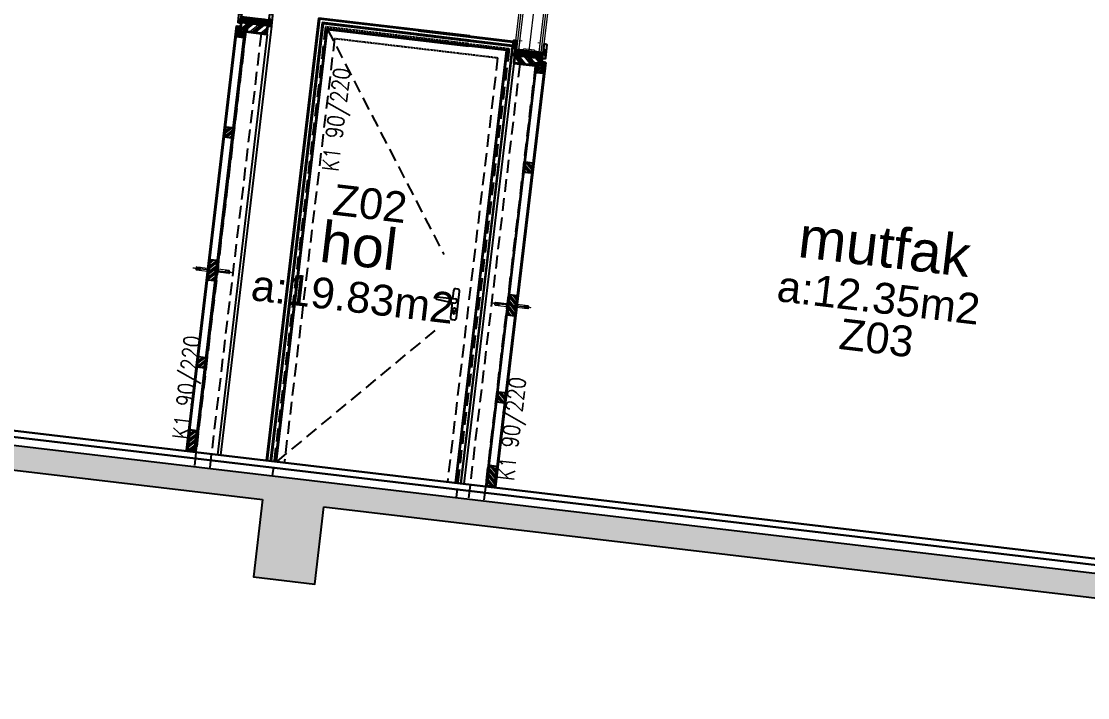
# Model space of a CAD drawing. Header units: centimetres. Extents: x -373760 to 14750, y -122502 to 29584.
# Drawn here: x -326105 to -323511, y -63761 to -62116 of the extents above; entities that cross this region are included whole.
import ezdxf
from ezdxf.enums import TextEntityAlignment as Align

# ---------------------------------------------------------------- set-up
doc = ezdxf.new("R2010")
doc.units = ezdxf.units.CM
doc.linetypes.add('DASHDOT2', pattern=[0.5, 0.25, -0.125, 0, -0.125])
doc.linetypes.add('HIDDEN', pattern=[0.375, 0.25, -0.125])
for name, color, linetype in [('AHSAP', 25, 'Continuous'), ('alan', 7, 'Continuous'), ('ARK_WALL', 1, 'Continuous'), ('GOR-020', 2, 'Continuous'), ('GOR-025', 212, 'Continuous'), ('K', 1, 'Continuous'), ('Kolon', 7, 'Continuous'), ('mahal', 7, 'Continuous'), ('Oda', 7, 'Continuous'), ('Tarama', 253, 'Continuous')]:
    doc.layers.add(name, color=color, linetype=linetype)
for name, color, linetype, lineweight in [('ALU1', 14, 'Continuous', 15), ('duvar', 10, 'Continuous', 25), ('DÖŞEME MALZEME', 25, 'Continuous', 30), ('gör6', 114, 'Continuous', 18), ('KAPI', 205, 'Continuous', 25), ('KOLONTARAMA', 252, 'Continuous', 13), ('MS SIVA', 6, 'Continuous', 20), ('MS_YAZI K.P. POZ', 120, 'Continuous', 5), ('PENC-RAK', 162, 'Continuous', 15), ('TAR', 253, 'Continuous', 18), ('YT', 252, 'BATTING', 0)]:
    doc.layers.add(name, color=color, linetype=linetype, lineweight=lineweight)
doc.styles.add('POZ', font='romanstw.shx', dxfattribs={"width": 0.8})
doc.styles.get("Standard").update_dxf_attribs({"font": 'arial.ttf'})
doc.linetypes.add('BATTING', pattern='A,0.00254,-2.54,[134,ltypeshp.shx,S=2.54,R=0,X=-2.54,Y=0],-5.08,[134,ltypeshp.shx,S=2.54,R=180,X=2.54,Y=0],-2.54', length=10.16254)
doc.dimstyles.new('aydın ölçü', dxfattribs={"dimtxt": 10, "dimasz": 2.5, "dimexe": 5, "dimexo": 5, "dimtad": 1, "dimdec": 0, "dimtxsty": 'Standard', "dimblk": 'ARCHTICK', "dimcen": 2.5, "dimse1": 1, "dimse2": 1, "dimadec": 0, "dimazin": 0, "dimtfac": 1, "dimtdec": 0, "dimtix": 1, "dimtmove": 0, "dimatfit": 3, "dimfxl": 5, "dimfxlon": 1, "dimarcsym": 0})

# ---------------------------------------------------------------- blocks, each defined once
blk = doc.blocks.new('A$C7efabb70')
at = {"layer": 'TAR'}
h = blk.add_hatch(dxfattribs=at)
h.set_pattern_fill('ANSI34', color=256, scale=0.2, angle=180, style=0)
h.set_pattern_definition([(225, (7.720942646476033, 217.0142102140562), (2.694076836320745, -2.694076836320747), []), (225, (6.822916646553495, 217.0142102140562), (2.694076836320745, -2.694076836320747), []), (225, (5.924890646514541, 217.0142102140562), (2.694076836320745, -2.694076836320747), []), (225, (5.026862646518566, 217.0142102140562), (2.694076836320745, -2.694076836320747), [])])
h.paths.add_polyline_path([(9.020942646551703, 224.2857736013575), (7.894509902522259, 224.1355825688697, 0.3759019640227497), (7.720942646476033, 223.9373369887071), (7.720942646476033, 217.3626468267212, 0.3759019639553554), (7.894509902522259, 217.1644012466022), (9.020942646551703, 217.0142102140562)])
h = blk.add_hatch(dxfattribs=at)
h.set_pattern_fill('ANSI34', color=256, scale=0.2, angle=180, style=0)
h.set_pattern_definition([(315, (24.00094264653308, 217.0142102140562), (-2.694076836320745, -2.694076836320747), []), (315, (24.89896864657203, 217.0142102140562), (-2.694076836320745, -2.694076836320747), []), (315, (25.79699464655278, 217.0142102140562), (-2.694076836320745, -2.694076836320747), []), (315, (26.69502264654875, 217.0142102140562), (-2.694076836320745, -2.694076836320747), [])])
h.paths.add_polyline_path([(22.70094264654472, 224.2857736013575), (23.82737539054506, 224.1355825688697, -0.3759019640036377), (24.00094264653308, 223.9373369887071), (24.00094264653308, 217.3626468267212, -0.3759019639349974), (23.82737539054506, 217.1644012466022), (22.70094264654472, 217.0142102140562)])
h = blk.add_hatch(dxfattribs=at)
h.set_pattern_fill('ANSI34', color=256, scale=2, angle=180, style=0)
h.set_pattern_definition([(135, (5053.434975978926, 5913.820778080917), (1.060660171779819, 1.060660171779819), []), (135, (5053.081422588912, 5913.820778080917), (1.060660171779819, 1.060660171779819), []), (135, (5052.727869196919, 5913.820778080917), (1.060660171779819, 1.060660171779819), []), (135, (5052.374315806963, 5913.820778080917), (1.060660171779819, 1.060660171779819), [])])
h.paths.add_polyline_path([(11.22094264650514, 210.0999919077476), (7.920942646516778, 210.0999919077476), (7.920942646516778, 215.299991907701), (8.820942646510957, 215.299991907701), (8.820942646510957, 213.8999919077069), (11.22094264650514, 213.8999919077069)])
h = blk.add_hatch(dxfattribs=at)
h.set_pattern_fill('ANSI34', color=256, scale=0.2, angle=180, style=0)
h.set_pattern_definition([(225, (-8883.299849736031, -1028.592560274203), (2.694076836320745, -2.694076836320747), []), (225, (-8884.197875736041, -1028.592560274203), (2.694076836320745, -2.694076836320747), []), (225, (-8885.095901736022, -1028.592560274203), (2.694076836320745, -2.694076836320747), []), (225, (-8885.993929736032, -1028.592560274203), (2.694076836320745, -2.694076836320747), [])])
h.paths.add_polyline_path([(22.22094264653424, 217.0999919077476), (9.520942646551703, 217.0999919077476), (9.520942646551703, 214.5999919077476), (12.12094264652842, 214.5999919077476), (12.5209426465517, 214.5999919077476), (12.5209426465517, 214.1999919077534), (12.5209426465517, 213.7999919077156), (12.5209426465517, 213.3999919077069), (22.22094264653424, 213.3999919077069)])
h = blk.add_hatch(dxfattribs=at)
h.set_pattern_fill('ANSI34', color=256, scale=0.1, angle=180, style=0)
h.set_pattern_definition([(225, (-8883.299849736031, -1019.142560274191), (1.347038418160372, -1.347038418160372), []), (225, (-8883.748862736036, -1019.142560274191), (1.347038418160372, -1.347038418160372), []), (225, (-8884.197875736041, -1019.142560274191), (1.347038418160372, -1.347038418160372), []), (225, (-8884.646889736025, -1019.142560274191), (1.347038418160372, -1.347038418160372), [])])
h.paths.add_polyline_path([(11.30094264655054, 165.9999919077563), (7.840942646529584, 165.9999919077563), (7.840942646529584, 160.9999919077563), (11.30094264655054, 160.9999919077563)])
h = blk.add_hatch(dxfattribs=at)
h.set_pattern_fill('ANSI34', color=256, scale=0.1, angle=180, style=0)
h.set_pattern_definition([(225, (-8883.299849736031, -1031.642560274191), (1.347038418160372, -1.347038418160372), []), (225, (-8883.748862736036, -1031.642560274191), (1.347038418160372, -1.347038418160372), []), (225, (-8884.197875736041, -1031.642560274191), (1.347038418160372, -1.347038418160372), []), (225, (-8884.646889736025, -1031.642560274191), (1.347038418160372, -1.347038418160372), [])])
h.paths.add_polyline_path([(11.30094264655054, 100.9999919076981), (7.840942646529584, 100.9999919076981), (7.840942646529584, 95.99999190769813), (11.30094264655054, 95.99999190769813)])
h.paths.add_polyline_path([(11.30094264655054, 95.99999190769813), (7.840942646529584, 95.99999190769813), (7.840942646529584, 90.99999190769813), (11.30094264655054, 90.99999190769813)])
h = blk.add_hatch(dxfattribs=at)
h.set_pattern_fill('ANSI34', color=256, scale=0.1, angle=180, style=0)
h.set_pattern_definition([(225, (-8883.299849736031, -1131.794468115197), (1.347038418160372, -1.347038418160372), []), (225, (-8883.748862736036, -1131.794468115197), (1.347038418160372, -1.347038418160372), []), (225, (-8884.197875736041, -1131.794468115197), (1.347038418160372, -1.347038418160372), []), (225, (-8884.646889736025, -1131.794468115197), (1.347038418160372, -1.347038418160372), [])])
h.paths.add_polyline_path([(11.30094264655054, 53.34808406672164), (7.840942646529584, 53.34808406672164), (7.840942646529584, 48.34808406672164), (11.30094264655054, 48.34808406672164)])
h = blk.add_hatch(dxfattribs=at)
h.set_pattern_fill('ANSI34', color=256, scale=0.1, angle=180, style=0)
h.set_pattern_definition([(225, (7.920942646516778, 7.619991907708027), (1.347038418160372, -1.347038418160372), []), (225, (7.471929646511853, 7.619991907708027), (1.347038418160372, -1.347038418160372), []), (225, (7.022916646536032, 7.619991907708027), (1.347038418160372, -1.347038418160372), []), (225, (6.573902646552597, 7.619991907708027), (1.347038418160372, -1.347038418160372), [])])
h.paths.add_polyline_path([(11.22094264650514, 7.619991907708027), (11.22094264650514, 17.39999190775052), (7.920942646516778, 17.39999190775052), (7.920942646516778, 7.619991907708027)])
at = {"layer": 'Tarama', "ltscale": 20}
h = blk.add_hatch(dxfattribs=at)
h.set_pattern_fill('WOODFACE', color=256, scale=5, style=0, pattern_type=2)
h.set_pattern_definition([(0, (-7334.317871279032, 1996.253904765155), (5, 5), [0.25, -4.75]), (90, (-7332.317871279032, 1998.003904765155), (-4.999999999999999, 5), [0.5, -4.5]), (45, (-7333.317871279032, 1997.503904765141), (6e-16, 5.000000000095123), [0.3535, -1.060499999999997, 0.3535, -0.7070000000000002, 2.475, -2.121567811499998]), (45, (-7334.567871279032, 1996.003904765155), (6e-16, 5.000000000095123), [0.35355, -0.7071000000000002, 0.35355, -5.656867809999998]), (45, (-7332.817871279032, 1996.503904765155), (6e-16, 5.000000000095123), [0.35355, -6.717517810000002]), (45, (-7332.317871279032, 1996.253904765155), (6e-16, 5.000000000095123), [0.35355, -6.717517810000002]), (45, (-7333.067871279032, 1996.753904765155), (6e-16, 5.000000000095123), [0.35355, -6.717517810000002]), (45, (-7333.317871279032, 1997.003904765141), (6e-16, 5.000000000095123), [0.7071000000000002, -6.363967810000001]), (45, (-7332.067871279032, 2000.753904765141), (6e-16, 5.000000000095123), [0.7071000000000002, -6.363967810000001]), (45, (-7333.817871279032, 1997.25390476517), (6e-16, 5.000000000095123), [1.414199999999999, -5.656867809999998]), (45, (-7334.067871279032, 1997.503904765141), (6e-16, 5.000000000095123), [1.414199999999999, -5.656867809999998]), (45, (-7330.817871279032, 1999.003904765155), (6e-16, 5.000000000095123), [1.414199999999999, -5.656867809999998]), (45, (-7334.317871279032, 1998.003904765155), (6e-16, 5.000000000095123), [1.060659999999999, -6.010407810000002]), (45, (-7335.317871279018, 1998.753904765155), (6e-16, 5.000000000095123), [1.060659999999999, -6.010407810000002]), (45, (-7334.817871279032, 1998.253904765155), (6e-16, 5.000000000095123), [1.060659999999999, -6.010407810000002]), (45, (-7331.567871279018, 1999.753904765155), (6e-16, 5.000000000095123), [1.767766999999999, -5.303300809999996]), (45, (-7332.067871279032, 2000.003904765155), (6e-16, 5.000000000095123), [1.767766999999999, -5.303300809999996]), (45, (-7331.567871279018, 1998.753904765155), (6e-16, 5.000000000095123), [2.47487373, -4.596194074999996]), (26.56505119999999, (-7333.817871279032, 1996.753904765155), (5.000000000000468, 2.0003224e-09), [0.5590169499999998, -10.6213229]), (26.56505119999999, (-7332.817871279032, 1998.253904765155), (5.000000000000468, 2.0003224e-09), [0.5590169499999998, -10.6213229]), (26.56505119999999, (-7333.067871279032, 1997.753904765141), (5.000000000000468, 2.0003224e-09), [0.5590169499999998, -10.6213229]), (26.56505119999999, (-7334.067871279032, 1996.253904765155), (5.000000000000468, 2.0003224e-09), [1.118033999999995, -10.062305885]), (26.56505119999999, (-7333.067871279032, 1998.503904765155), (5.000000000000468, 2.0003224e-09), [1.677050979999997, -9.503288904999998]), (26.56505119999999, (-7333.567871279032, 1998.753904765155), (5.000000000000468, 2.0003224e-09), [2.236067974999999, -8.944271909999994]), (26.56505119999999, (-7334.067871279032, 1999.003904765155), (5.000000000000468, 2.0003224e-09), [2.236067974999999, -8.944271909999994]), (26.56505119999999, (-7334.817871279032, 2000.503904765155), (5.000000000000468, 2.0003224e-09), [2.236067974999999, -8.944271909999994]), (26.56505119999999, (-7334.817871279032, 2000.003904765155), (5.000000000000468, 2.0003224e-09), [2.795084999999997, -8.385254884999998]), (26.56505119999999, (-7334.567871279032, 1999.503904765155), (5.000000000000468, 2.0003224e-09), [2.795084999999997, -8.385254884999998]), (63.43494882, (-7332.817871279032, 1997.503904765141), (2.549932e-10, 5.000000000000468), [0.5590169499999839, -10.62132289999968]), (63.43494882, (-7333.567871279032, 1997.003904765141), (2.549932e-10, 5.000000000000468), [0.5590169499999839, -10.62132289999968]), (63.43494882, (-7334.317871279032, 1996.253904765155), (2.549932e-10, 5.000000000000468), [1.118033999999955, -10.06230588499968]), (63.43494882, (-7332.817871279032, 1997.003904765141), (2.549932e-10, 5.000000000000468), [1.118033999999955, -10.06230588499968]), (63.43494882, (-7334.817871279032, 1996.003904765155), (2.549932e-10, 5.000000000000468), [1.677050979999958, -9.503288904999728]), (63.43494882, (-7335.317871279018, 1996.003904765155), (2.549932e-10, 5.000000000000468), [2.236067974999927, -8.944271909999728]), (63.43494882, (-7330.817871279032, 1996.253904765155), (2.549932e-10, 5.000000000000468), [2.236067974999927, -8.944271909999728]), (63.43494882, (-7332.567871279032, 1996.753904765155), (2.549932e-10, 5.000000000000468), [2.236067974999927, -8.944271909999728]), (63.43494882, (-7331.567871279018, 1996.253904765155), (2.549932e-10, 5.000000000000468), [2.795084999999924, -8.38525488499973]), (63.43494882, (-7332.067871279032, 1996.503904765155), (2.549932e-10, 5.000000000000468), [2.795084999999924, -8.38525488499973])])
h.paths.add_polyline_path([(22.62094264655752, 218.4999919077563), (22.62094264655752, 219.9999919076981), (9.120942646557523, 219.9999919076981), (9.120942646557523, 218.4999919077563)])
h = blk.add_hatch(dxfattribs=at)
h.set_pattern_fill('HONEY', color=256, scale=0.1, angle=90, style=0)
h.set_pattern_definition([(90, (-7335.317871279018, 1997.953904765152), (-0.274963, 0.4762500000000001), [0.3175, -0.635]), (210, (-7335.317871279018, 1997.953904765152), (-0.2749630985523392, -0.4762499431007809), [0.3175, -0.635]), (150, (-7335.317871279018, 1997.953904765152), (-0.5499260985523389, 5.68992195e-08), [-0.635, 0.3175])])
h.paths.add_polyline_path([(22.11094264654821, 217.4999919077563), (22.11094264654821, 218.4999919077563), (9.120942646557523, 218.4999919077563), (9.120942646557523, 217.4999919077563)])
at = {"layer": 'Tarama'}
h = blk.add_hatch(dxfattribs=at)
h.set_pattern_fill('ANSI31', color=256, scale=0.01, angle=89.99999999999999, style=0)
h.set_pattern_definition([(135, (-8883.299849736031, -1028.592560274203), (-0.0224506403026729, -0.0224506403026729), [])])
h.paths.add_polyline_path([(12.5209426465517, 214.1629255890475, 0.4142135625740779), (12.49112092197902, 214.1927473136057), (12.11397332931665, 214.1927473136057, 0.3613289350069406), (12.0245081556277, 214.0785857852934), (12.0245081556277, 213.8967016755087, 0.4142135624341342), (12.11397332931665, 213.807236501907), (12.49112092197902, 213.807236501907, 0.4142135626455385), (12.5209426465517, 213.8370582264506)])
at = {"layer": 'AHSAP'}
for p, q in [((12.5209426465517, 213.7999919077156), (12.12094264652842, 213.7999919077156)), ((7.840942646529584, 165.9999919077563), (11.30094264655054, 165.9999919077563)), ((7.840942646529584, 165.9999919077563), (7.840942646529584, 160.9999919077563)), ((7.840942646529584, 160.9999919077563), (11.30094264655054, 160.9999919077563)), ((11.30094264655054, 165.9999919077563), (11.30094264655054, 160.9999919077563)), ((7.840942646529584, 100.9999919076981), (11.30094264655054, 100.9999919076981)), ((7.840942646529584, 100.9999919076981), (7.840942646529584, 90.99999190769813)), ((11.30094264655054, 100.9999919076981), (11.30094264655054, 90.99999190769813)), ((7.840942646529584, 90.99999190769813), (11.30094264655054, 90.99999190769813)), ((7.840942646529584, 53.34808406672164), (11.30094264655054, 53.34808406672164)), ((7.840942646529584, 53.34808406672164), (7.840942646529584, 48.34808406672164)), ((11.30094264655054, 53.34808406672164), (11.30094264655054, 48.34808406672164)), ((7.840942646529584, 48.34808406672164), (11.30094264655054, 48.34808406672164)), ((11.30094264655054, 17.47999190770861), (7.84094264650048, 17.47999190770861)), ((7.84094264650048, 17.47999190770861), (7.84094264650048, 7.519991907716758)), ((11.22094264650514, 17.39999190775052), (7.920942646516778, 17.39999190775052)), ((7.920942646516778, 17.39999190775052), (7.920942646516778, 7.619991907708027)), ((11.22094264650514, 7.619991907708027), (11.22094264650514, 17.39999190775052)), ((11.30094264655054, 7.519991907716758), (11.30094264655054, 17.47999190770861)), ((11.30094264655054, 7.519991907716758), (7.84094264650048, 7.519991907716758)), ((11.22094264650514, 7.619991907708027), (7.920942646516778, 7.619991907708027))]:
    blk.add_line(p, q, dxfattribs=at)
for points in [[(9.120942646557523, 224.3999919077505), (7.881293530524999, 224.2347053589365, 0.3759019639771889), (7.62094264652842, 223.9373369887071), (7.62094264652842, 217.3626468267212, 0.3759019639771889), (7.881293530524999, 217.0652784565355), (9.120942646557523, 216.8999919077505)], [(12.12094264652842, 213.7999919077156), (12.12094264652842, 212.9999919077563), (22.32094264656916, 212.9999919077563, 0.4142135623730951), (22.62094264655752, 213.299991907701), (22.62094264655752, 224.3999919077505)], [(22.62094264655752, 224.3999919077505), (23.86059176253184, 224.2347053589365, -0.3759019639771889), (24.12094264655752, 223.9373369887508), (24.12094264655752, 217.3626468267212, -0.3759019639771889), (23.86059176253184, 217.0652784565355), (22.62094264655752, 216.8999919077505)], [(22.72094264653424, 217.0142102140562), (22.72094264653424, 224.2857736013575), (23.84737539059279, 224.1355825688697, -0.3759019639752489), (24.0209426465226, 223.9373369887508), (24.0209426465226, 217.3626468267212, -0.3759019639751773), (23.84737539059279, 217.1644012466022), (22.72094264653424, 217.0142102140562)]]:
    blk.add_lwpolyline(points, format="xyb", dxfattribs=at)
blk.add_lwpolyline([(9.020942646551703, 217.0142102140562), (9.020942646551703, 224.2857736013575), (7.894509902522259, 224.1355825688697, 0.3759019639726967), (7.720942646476033, 223.9373369887071), (7.720942646476033, 217.3626468267212, 0.3759019639797212), (7.894509902522259, 217.1644012466022)], format="xyb", close=True, dxfattribs=at)
for points in [[(9.120942646557523, 224.3999919077505), (9.120942646557523, 214.1999919077534), (12.5209426465517, 214.1999919077534)], [(22.62094264655752, 219.9999919076981), (9.120942646557523, 219.9999919076981)], [(9.120942646557523, 218.4999919077563), (22.62094264655752, 218.4999919077563)], [(22.62094264655752, 217.4999919077563), (9.120942646557523, 217.4999919077563)], [(12.5209426465517, 214.5999919077476), (12.5209426465517, 213.3999919077069), (22.22094264653424, 213.3999919077069), (22.22094264653424, 217.0999919077476), (9.520942646551703, 217.0999919077476), (9.520942646551703, 214.5999919077476), (12.5209426465517, 214.5999919077476)]]:
    blk.add_lwpolyline(points, dxfattribs=at)
for points in [[(11.30094264655054, 210.0199919077459), (7.840942646529584, 210.0199919077459), (7.840942646529584, 215.3799919077464), (8.900942646527255, 215.3799919077464), (8.900942646527255, 213.9799919077086), (11.30094264655054, 213.9799919077086)], [(11.22094264650514, 210.0999919077476), (7.920942646516778, 210.0999919077476), (7.920942646516778, 215.299991907701), (8.820942646510957, 215.299991907701), (8.820942646510957, 213.8999919077069), (11.22094264650514, 213.8999919077069)]]:
    blk.add_lwpolyline(points, close=True, dxfattribs=at)
at = {"layer": 'ALU1', "linetype": 'DASHDOT2', "ltscale": 0.125}
blk.add_line((2.399448567302898e-05, 95.97999190770861), (19.14186129856535, 95.97999190770861), dxfattribs=at)
at = {"layer": 'ALU1', "ltscale": 0.125}
for p, q in [((1.570942646423646, 96.52361172761084), (1.570942646423646, 95.43637208779182)), ((1.770942646464391, 96.72361172760793), (7.270942646464391, 96.72361172760793)), ((1.770942646464391, 96.48611172764868), (3.370942646470212, 96.48611172764868)), ((1.770942646464391, 95.47387208779764), (3.370942646470212, 95.47387208779764)), ((1.770942646464391, 95.23637208775108), (7.270942646464391, 95.23637208775108)), ((3.570942646481853, 96.52361172761084), (3.570942646481853, 95.43637208779182)), ((7.270942646464391, 97.97999190770861), (7.270942646464391, 93.97999190770861)), ((7.270942646464391, 97.97999190770861), (7.570942646481853, 97.97999190770861)), ((7.270942646464391, 93.97999190770861), (7.570942646481853, 93.97999190770861)), ((7.570942646481853, 97.97999190770861), (7.570942646481853, 93.97999190770861)), ((11.97094264641783, 97.97999190770861), (11.97094264641783, 93.97999190770861)), ((12.27094264646439, 97.97999190770861), (11.97094264641783, 97.97999190770861)), ((12.27094264646439, 93.97999190770861), (11.97094264641783, 93.97999190770861)), ((12.27094264646439, 97.97999190770861), (12.27094264646439, 93.97999190770861)), ((17.77094264643529, 96.72361172760793), (12.27094264646439, 96.72361172760793)), ((17.77094264643529, 95.23637208775108), (12.27094264646439, 95.23637208775108)), ((15.97094264641783, 96.52361172761084), (15.97094264641783, 95.43637208779182)), ((17.77094264643529, 96.48611172764868), (16.17094264642947, 96.48611172764868)), ((17.77094264643529, 95.47387208779764), (16.17094264642947, 95.47387208779764)), ((17.97094264641783, 96.52361172761084), (17.97094264641783, 95.43637208779182))]:
    blk.add_line(p, q, dxfattribs=at)
for centre, start, end in [((1.770942646464391, 96.52361172761084), 90, 180), ((1.770942646464391, 96.28611172765159), 90, 180), ((1.770942646464391, 95.67387208779473), 180, 270), ((1.770942646464391, 95.43637208779182), 180, 270), ((3.370942646470212, 96.52361172761084), 0, 90), ((3.370942646470212, 96.28611172765159), 0, 90), ((3.370942646470212, 95.67387208779473), 270, 0), ((3.370942646470212, 95.43637208779182), 270, 0), ((16.17094264642947, 96.52361172761084), 90, 180), ((16.17094264642947, 96.28611172765159), 90, 180), ((16.17094264642947, 95.67387208779473), 180, 270), ((16.17094264642947, 95.43637208779182), 180, 270), ((17.77094264643529, 96.52361172761084), 0, 90), ((17.77094264643529, 96.28611172765159), 0, 90), ((17.77094264643529, 95.67387208779473), 270, 0), ((17.77094264643529, 95.43637208779182), 270, 0)]:
    blk.add_arc(centre, 0.2, start, end, dxfattribs=at)
at = {"layer": 'ARK_WALL'}
blk.add_line((20.37094264655752, 219.9999919076981), (11.37094264655752, 219.9999919076981), dxfattribs=at)
at = {"layer": 'GOR-020', "color": 8, "linetype": 'HIDDEN', "ltscale": 25}
for p, q in [((12.10094264650979, 212.9999919077563), (12.10094264650979, -8.092243660939857e-06)), ((19.62094264655752, 212.9999919077563), (19.62094264655752, -8.092243660939857e-06))]:
    blk.add_line(p, q, dxfattribs=at)
at = {"layer": 'GOR-025'}
for p, q in [((22.62094264655752, 213.01376883376), (22.62094264655752, 6.999991907698131)), ((24.12094264655752, 217.3126468267328), (24.12094264655752, 6.999991907698131))]:
    blk.add_line(p, q, dxfattribs=at)
at = {"layer": 'KAPI'}
for p, q in [((7.168637393719109, 215.3999919077505), (7.168637393719109, 7.499991907727235)), ((7.168637393719109, 215.3999919077505), (8.920942646516778, 215.3999919077505)), ((11.97324789933191, 213.9999919077563), (11.97324789933191, 7.499991907727235)), ((7.168637393719109, 7.499991907727235), (11.97324789933191, 7.499991907727235))]:
    blk.add_line(p, q, dxfattribs=at)
at = {"layer": 'KOLONTARAMA'}
blk.add_lwpolyline([(12.5209426465517, 213.8370582264506, -0.4142135623730951), (12.49112092197902, 213.807236501907), (12.11397332931665, 213.807236501907, -0.4142135623731313), (12.0245081556277, 213.8967016755087), (12.0245081556277, 214.0785857852934, -0.3613289351353201), (12.11397332931665, 214.1927473136057), (12.49112092197902, 214.1927473136057), (12.5209426465517, 214.1629255890475)], format="xyb", dxfattribs=at)
at = {"layer": 'PENC-RAK'}
for p, q in [((7.22094264653424, 215.0999919077476), (7.22094264653424, 7.79999190768649)), ((7.820942646510957, 215.3999919077505), (7.820942646510957, 7.499991907727235)), ((11.97324789933191, 213.9999919077563), (8.920942646516778, 213.9999919077563)), ((11.32094264654006, 7.499991907727235), (11.32094264651096, 213.9999919077563)), ((11.92094264651678, 7.79999190768649), (11.92094264651678, 213.6999919077534)), ((7.820942646510957, 166.0199919077459), (11.32094264651096, 166.0199919077459)), ((7.820942646510957, 160.9799919077377), (11.32094264651096, 160.9799919077377)), ((7.820942646510957, 101.0199919077459), (11.32094264651096, 101.0199919077459)), ((7.820942646510957, 90.97999190770861), (11.32094264651096, 90.97999190770861)), ((7.820942646510957, 53.36808406676937), (11.32094264651096, 53.36808406676937)), ((7.820942646510957, 48.32808406673212), (11.32094264651096, 48.32808406673212)), ((11.32094264654006, 17.49999190769813), (7.820942646540061, 17.49999190769813))]:
    blk.add_line(p, q, dxfattribs=at)
for points in [[(8.920942646516778, 215.3999919077505), (8.920942646516778, 213.9999919077563)], [(11.32094264651096, 209.9999919077563), (7.820942646510957, 209.9999919077563)]]:
    blk.add_lwpolyline(points, dxfattribs=at)
for centre, start, end in [((7.520942646551703, 215.0999919077476), 90, 180), ((11.62094264655752, 213.6999919077534), 0, 90), ((7.520942646551703, 7.79999190768649), 180, 270), ((11.62094264655752, 7.79999190768649), 270, 0)]:
    blk.add_arc(centre, 0.3, start, end, dxfattribs=at)
blk = doc.blocks.new('_ArchTick')
at = {"color": 0, "linetype": 'ByBlock', "const_width": 0.15}
blk.add_lwpolyline([(-0.5, -0.5), (0.5, 0.5)], dxfattribs=at)
blk = doc.blocks.new('*D765')
at = {"layer": 'Defpoints', "color": 0, "transparency": 16777216}
for p in [(-22341.96097316581, -12408.47766229653), (-22356.97124505285, -12688.18239016242), (-22341.96097316526, -12688.18239016242)]:
    blk.add_point(p, dxfattribs=at)
at = {"layer": 'gör6', "color": 0, "lineweight": -2, "transparency": 16777216}
blk.add_line((-22356.97124505285, -12408.47766229653), (-22356.97124505285, -12688.18239016242), dxfattribs=at)
at = {"layer": 'gör6', "color": 0, "lineweight": -2, "transparency": 16777216, "xscale": 2.5, "yscale": 2.5, "zscale": 2.5}
for p, rotation in [((-22356.97124505285, -12408.47766229653), 90), ((-22356.97124505285, -12688.18239016242), 270)]:
    blk.add_blockref('_ArchTick', p, dxfattribs=dict(at, rotation=rotation))
at = {"layer": 'gör6', "color": 0, "transparency": 16777216, "insert": (-22362.70197493007, -12548.33002622947), "char_height": 10, "attachment_point": 5, "rotation": 90}
blk.add_mtext('280', dxfattribs=at)
blk = doc.blocks.new('FDGFDGFDGDFG')
at = {"layer": 'Kolon'}
h = blk.add_hatch(dxfattribs=at)
h.set_pattern_fill('JIS_STN_2.5', color=256, scale=3, style=0)
h.set_pattern_definition([(45, (-3092.419343193364, 14172.63472700248), (-5.303300858899107, 5.303300858899107), []), (45, (-3087.124343193365, 14172.63472700248), (-5.303300858899107, 5.303300858899107), [3.6, -1.5])])
h.paths.add_polyline_path([(-355.0100726819473, -11.99999999999454), (164.9899273180527, -11.99999999999454), (164.9899273180527, -49.99999999999454), (194.9899273180527, -49.99999999999454), (194.9899273180527, -11.99999999999454), (634.7195104993189, -11.99999999999454), (634.7195104993189, -49.99999999999454), (664.7195104993189, -49.99999999999454), (664.7195104993189, -11.99999999999454), (664.9899273180527, 5.456968210637569e-12), (-385.0100726819473, 5.456968210637569e-12), (-385.0100726819473, -49.99999999999454), (-355.0100726819473, -49.99999999999454)])
h.paths.add_polyline_path([(4.455436562089744, -16.66166439290282), (4.455436562089744, 3.877216916784164), (-16.15165757160867, 3.877216916784164), (-16.15165757160867, -16.66166439290282)], flags=9)
at = {"layer": 'ARK_WALL'}
for points in [[(263.0297034246505, 224.6999999992586), (264.2297034248368, 224.6999999992586), (263.3297034246971, 224.1999999992586), (264.2297034248368, 224.1999999992586)], [(263.0297034246505, 220.0000000000036), (263.0297034246505, 224.6999999992586), (263.3297034246971, 220.5000000000036), (263.3297034246971, 224.1999999992586)], [(271.6932119935409, 224.1999999992586), (271.6932119935409, 224.6999999992586), (272.5932119936806, 224.1999999992586), (272.9932119938203, 224.6999999992586)], [(272.5932119936806, 220.5000000000036), (272.5932119936806, 224.1999999992586), (272.9932119938203, 220.0000000000036), (272.9932119938203, 224.6999999992586)], [(263.0297034246505, 220.0000000000036), (263.3297034246971, 220.5000000000036), (265.090506431985, 220.0000000000036), (264.8905064320315, 220.5000000000036)], [(264.8905064320315, 220.5000000000036), (265.1905064320781, 221.0000000000036), (265.090506431985, 220.0000000000036), (265.3905064320315, 220.5000000000036)], [(265.1905064320781, 221.0000000000036), (270.7959175555625, 221.0000000000036), (265.3905064320315, 220.5000000000036), (270.5959175553762, 220.5000000000036)], [(270.7959175555625, 221.0000000000036), (271.0959175553762, 220.5000000000036), (270.5959175553762, 220.5000000000036), (270.9959175555159, 220.0000000000036)], [(271.0959175553762, 220.5000000000036), (272.5932119936806, 220.5000000000036), (270.9959175555159, 220.0000000000036), (272.9932119938203, 220.0000000000036)]]:
    blk.add_solid(points, dxfattribs=at)
at = {"layer": 'duvar'}
for points in [[(-385.0100726819473, 5.456968210637569e-12), (664.9899273180527, 5.456968210637569e-12)], [(-355.0100726819473, -11.99999999999454), (164.9899273180527, -11.99999999999454)], [(164.9899273180527, -11.99999999999454), (164.9899273180527, -49.99999999999454), (194.9899273180527, -49.99999999999454), (194.9899273180527, -11.99999999999454)], [(194.9899273180527, -11.99999999999454), (634.7195104993189, -11.99999999999454), (634.7195104993189, -49.99999999999454), (664.7195104993189, -49.99999999999454), (664.7195104993189, -11.99999999999454)]]:
    blk.add_lwpolyline(points, dxfattribs=at)
at = {"layer": 'DÖŞEME MALZEME'}
for p, q in [((652.9899273180527, 7.000000001882654), (-373.0100726819473, 6.999999999990905)), ((652.9899273180527, 4.000000001882654), (-373.0100726819473, 3.999999999990905))]:
    blk.add_line(p, q, dxfattribs=at)
at = {"layer": 'GOR-020', "color": 8, "linetype": 'HIDDEN', "ltscale": 25}
for p, q in [((168.3144953249612, 220.0000000000036), (168.3144953249612, 3.637978807091713e-12)), ((258.3144953249612, 220.0000000000036), (258.3144953249612, 3.637978807091713e-12)), ((173.3644953247749, 214.9500000029839), (173.3644953252406, 7.000000000003638)), ((253.2644953249146, 214.9500000029839), (253.2644953246818, 7.000000000003638))]:
    blk.add_line(p, q, dxfattribs=at)
at = {"layer": 'GOR-020', "color": 8, "linetype": 'HIDDEN', "ltscale": 2}
for p, q in [((238.5644953244955, 220.0000000000036), (168.3144953249612, 220.0000000000036)), ((213.3144953249612, 220.0000000000036), (258.3144953249612, 220.0000000000036)), ((173.3644953247749, 214.9500000029839), (253.2644953249146, 214.9500000029839))]:
    blk.add_line(p, q, dxfattribs=at)
at = {"layer": 'GOR-020', "color": 8, "linetype": 'HIDDEN', "ltscale": 25}
for points in [[(169.464495324868, 218.8500000014938), (238.5644953244955, 116.7311277240551)], [(238.5644953244955, 79.56889621913797), (169.464495324868, 7.000000000003638)]]:
    blk.add_lwpolyline(points, dxfattribs=at)
at = {"layer": 'GOR-025'}
for p, q in [((238.5644953244955, 223.8500000014938), (164.464495324868, 223.8500000014938)), ((164.464495324868, 223.8500000014938), (164.464495324868, 7.000000000003638)), ((238.5644953244955, 223.3500000014938), (164.964495324868, 223.3500000014938)), ((164.964495324868, 223.3500000014938), (164.964495324868, 7.000000000003638)), ((213.3144953249612, 223.8500000014938), (259.8612671744668, 223.8500000014938)), ((213.3144953249612, 223.3500000014938), (259.8612671744668, 223.3500000014938)), ((238.5644953244955, 221.8500000014938), (166.464495324868, 221.8500000014938)), ((166.464495324868, 221.8500000014938), (166.464495324868, 7.000000000003638)), ((238.5644953244955, 221.3500000014938), (166.964495324868, 221.3500000014938)), ((166.964495324868, 221.3500000014938), (166.964495324868, 7.000000000003638)), ((169.0018404059701, 219.312654919926), (238.5644953244955, 219.312654919926)), ((169.0018404059701, 7.000000000003638), (169.0018404059701, 219.312654919926)), ((169.0018404059701, 219.312654919926), (169.464495324868, 218.8500000014938)), ((169.464495324868, 218.8500000014938), (238.5644953244955, 218.8500000014938)), ((169.464495324868, 7.000000000003638), (169.464495324868, 218.8500000014938)), ((213.3144953249612, 221.8500000014938), (259.8612671744668, 221.8500000014938)), ((213.3144953249612, 221.3500000014938), (259.6644953248215, 221.3500000014938)), ((257.6271502439522, 219.312654919926), (213.3144953249612, 219.312654919926)), ((257.1644953248215, 218.8500000014938), (213.3144953249612, 218.8500000014938)), ((257.6271502439522, 219.312654919926), (257.1644953248215, 218.8500000014938)), ((257.1644953248215, 7.000000000003638), (257.1644953248215, 218.8500000014938)), ((257.6271502439522, 7.000000000003638), (257.6271502439522, 219.312654919926)), ((259.6644953248215, 221.3500000014938), (259.6644953248215, 7.000000000003638))]:
    blk.add_line(p, q, dxfattribs=at)
at = {"layer": 'K', "linetype": 'Continuous', "lineweight": 5}
for points in [[(263.0297034246505, 220.0000000000036), (263.0297034246505, 267.9999856948889)], [(272.9932119938203, 220.0000000000036), (272.9932119938203, 267.9999856948889)]]:
    blk.add_lwpolyline(points, dxfattribs=at)
at = {"layer": 'KAPI', "color": 2}
for p, q in [((237.6941279162311, 94.71408410743243), (246.5216084791937, 93.91576379910475)), ((237.7478872024112, 95.91164539754755), (246.5209006761324, 95.91164539754755))]:
    blk.add_line(p, q, dxfattribs=at)
for points in [[(248.2644953246818, 99.8033531531728, 0.4142135623719537), (247.2644953246818, 100.8033531531728), (246.2644953246818, 100.8033531531728, 0.4142135623730241), (245.2644953246818, 99.8033531531728), (245.2644953246818, 95.9151738956607)], [(245.2644953246818, 93.99545855075485), (245.2644953246818, 86.8033531531728, 0.4142135623718266), (246.2644953246818, 85.8033531531728), (247.2644953246818, 85.8033531531728, 0.4142135623731661), (248.2644953246818, 86.8033531531728), (248.2644953246818, 99.8033531531728)]]:
    blk.add_lwpolyline(points, format="xyb", dxfattribs=at)
blk.add_lwpolyline([(246.3169365663671, 88.9283531531728), (246.3169365663671, 90.15383410081631, -3.732050807584261), (247.0669365663671, 90.15383410081631), (247.0669365663671, 88.9283531531728, -0.9999999999999998)], format="xyb", close=True, dxfattribs=at)
for centre, radius, start, end in [((237.7481688585722, 95.31164546311265), 0.6, 90.02689617870165, 264.8324672640954), ((246.6122791838025, 94.91580647230512), 1.004123728835444, 264.8324672640954, 95.22132508070678)]:
    blk.add_arc(centre, radius, start, end, dxfattribs=at)
at = {"layer": 'MS SIVA'}
for points in [[(261.0297034246505, 220.0000000000036), (261.0297034246505, 277.000000953678)], [(274.9932119938203, 220.0000000000036), (274.9932119938203, 267.9999856948889)]]:
    blk.add_lwpolyline(points, dxfattribs=at)
at = {"layer": 'MS SIVA', "color": 55}
for points in [[(262.0297034246505, 220.0000000000036), (262.0297034246505, 277.000000953678)], [(273.9932119938203, 220.0000000000036), (273.9932119938203, 267.9999856948889)]]:
    blk.add_lwpolyline(points, dxfattribs=at)
at = {"layer": 'YT', "ltscale": 0.4}
blk.add_line((267.8851145481349, 267.9999856948889), (267.8851145481349, 220.0000000000036), dxfattribs=at)
at = {"layer": 'KAPI'}
blk.add_blockref('A$C7efabb70', (118.0042147623499, 8.095059456536546e-06), dxfattribs=at)
at = {"layer": 'KAPI', "xscale": -1}
blk.add_blockref('A$C7efabb70', (283.9822098211043, 8.095059456536546e-06), dxfattribs=at)
at = {"layer": 'alan', "lineweight": -2, "ltscale": 0.5}
for s, p in [('a:12.35m2', (451.049676255232, 113.2773405385287)), ('a:19.83m2', (196.9247695682971, 83.67081499080268))]:
    blk.add_text(s, height=15, dxfattribs=at).set_placement(p, align=Align.CENTER)
at = {"layer": 'mahal', "lineweight": -2, "ltscale": 0.5}
for s, p in [('mutfak', (451.049676255232, 135.7773405385287)), ('hol', (196.9247695682971, 106.1708149908027))]:
    blk.add_text(s, height=20, dxfattribs=at).set_placement(p, align=Align.CENTER)
at = {"layer": 'MS_YAZI K.P. POZ', "ltscale": 5, "style": 'POZ', "width": 0.8254566498303575}
for p in [(182.7243316437707, 150.4894255101717), (125.8451574089595, 12.50000000000364), (285.2896879218642, 11.05757115036613)]:
    blk.add_text('K1 90/220', height=8, rotation=90, dxfattribs=at).set_placement(p)
at = {"layer": 'Oda'}
for s, p in [('Z02', (199.9364099013364, 129.6389844503337)), ('Z03', (452.3162020131167, 93.69849127203452))]:
    blk.add_text(s, height=15, dxfattribs=at).set_placement(p, align=Align.CENTER)
at = {"layer": 'gör6'}
dim = blk.add_linear_dim(base=(15.58815794653128, 7.22138793207705e-10), p1=(30.59842983357885, 279.7047278666214), p2=(30.59842983413546, 7.294147508218884e-10), angle=90, dimstyle='aydın ölçü', dxfattribs=at)
dim.commit()
dim.dimension.update_dxf_attribs({"geometry": '*D765', "text_midpoint": (9.857428069313755, 139.8523639336781), "insert": (22372.55940299938, 12688.18239016315)})
blk = doc.blocks.new('TYUTYUTYUTYU')
at = {"layer": 'duvar', "rotation": 353.2505604964647}
blk.add_blockref('FDGFDGFDGDFG', (180.3101075848463, 2118.490332532018), dxfattribs=at)

msp = doc.modelspace()

# ---------------------------------------------------------------- block references
at = {"layer": 'duvar', "xscale": 5, "yscale": 5, "zscale": 5}
msp.add_blockref('TYUTYUTYUTYU', (-327231.4949951777, -73715.0288510011), dxfattribs=at)

doc.saveas('drawing.dxf')
